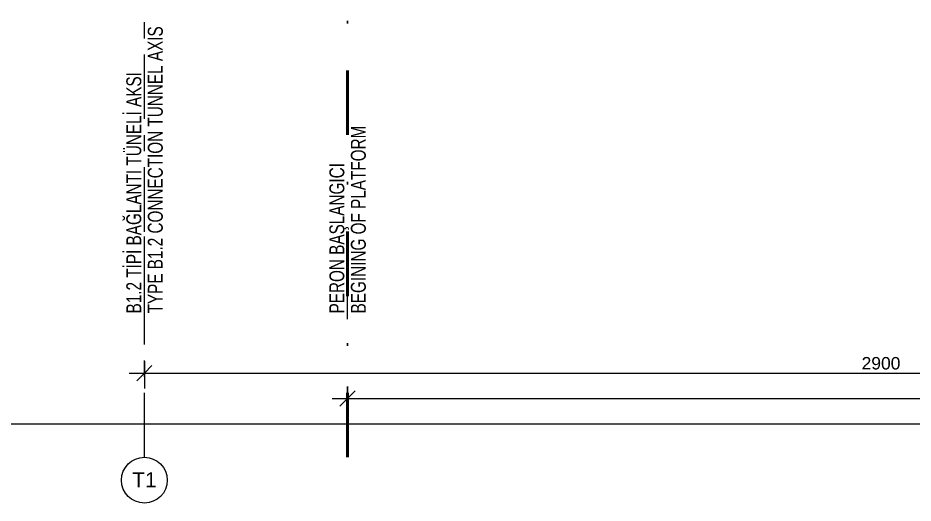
# Model space of a CAD drawing. Header units: centimetres. Extents: x -15511 to 6948, y 9649 to 14173.
# Drawn here: x -14161 to -12398, y 9649 to 10606 of the extents above; entities that cross this region are included whole.
import ezdxf

# ---------------------------------------------------------------- set-up
doc = ezdxf.new("R2010")
doc.units = ezdxf.units.CM
doc.header["$LTSCALE"] = 200
doc.linetypes.add('Dash dot', pattern=[1.5875, 0.635, -0.47625, 0, -0.47625])
doc.linetypes.add('Grid Line 1_4_', pattern=[1.11125, 0.635, -0.15875, 0.15875, -0.15875])
for name, color, linetype, lineweight in [('A-ANNO-DIMS', 211, 'Continuous', 9), ('A-ANNO-DIMS-100', 211, 'Continuous', 9), ('A-ANNO-NOTE', 131, 'Continuous', 9), ('S-GRID', 1, 'Continuous', 9), ('S-GRID-IDEN', 1, 'Continuous', 9)]:
    doc.layers.add(name, color=color, linetype=linetype, lineweight=lineweight)
doc.styles.add('Arial_1', font='arial.ttf', dxfattribs={"height": 29.505988})
doc.styles.add('Arial_3', font='arial.ttf', dxfattribs={"height": 24.588323})
doc.styles.add('Swis721 LtCn BT_2', font='swisscl.ttf', dxfattribs={"height": 29.399076})
doc.styles.add('Swis721 LtCn BT_I_1', font='swisscli.ttf', dxfattribs={"height": 29.399076})
doc.dimstyles.new('IUAS_DIMENSION_AXIS', dxfattribs={"dimscale": 30.48, "dimtxt": 25, "dimasz": 0.984252, "dimexe": 0.984252, "dimexo": 0.0625, "dimgap": 0, "dimtad": 1, "dimdec": 0, "dimzin": 0, "dimdsep": 46, "dimtxsty": 'Arial_3', "dimblk1": 'OBLIQUE', "dimblk2": 'OBLIQUE', "dimsah": 1, "dimcen": 0.09, "dimdle": 0.984252, "dimazin": 0, "dimtfac": 1, "dimtdec": 4, "dimtix": 1, "dimtmove": 0, "dimatfit": 3, "dimfxl": 0.787402, "dimfxlon": 1, "dimtvp": 1, "dimtolj": 1, "dimtzin": 0, "dimarcsym": 2})

# ---------------------------------------------------------------- blocks, each defined once
blk = doc.blocks.new('Grid - IUAS_A_GRID_HEAD_4_5MM-1313285-A')
at = {"layer": 'S-GRID-IDEN'}
blk.add_circle((-11012, 9694.6), 45.2, dxfattribs=at)
blk = doc.blocks.new('DIMBLOCK11-A')
at = {"layer": 'A-ANNO-DIMS-100', "transparency": 16777216}
for p, q in [((-13912, 9929.5), (-13912, 9875.5)), ((-13912, 9905.5), (-13912, 9929.5)), ((-11012, 9929.5), (-11012, 9875.5)), ((-11012, 9905.5), (-11012, 9929.5)), ((-13912, 9905.5), (-13897, 9920.5)), ((-11012, 9905.5), (-10997, 9920.5)), ((-13942, 9905.5), (-11012, 9905.5)), ((-13912, 9905.5), (-13927, 9890.5)), ((-11012, 9905.5), (-11027, 9890.5))]:
    blk.add_line(p, q, dxfattribs=at)
at = {"layer": 'A-ANNO-DIMS-100', "color": 0, "transparency": 16777216, "insert": (-12499.7, 9937.4), "char_height": 24.59, "width": 90.462, "attachment_point": 1, "line_spacing_factor": 0.938532, "style": 'Arial_3'}
blk.add_mtext('2900', dxfattribs=at)
blk = doc.blocks.new('_Oblique')
at = {"color": 0, "linetype": 'ByBlock', "lineweight": -2}
blk.add_line((-0.5, -0.5), (0.5, 0.5), dxfattribs=at)
blk = doc.blocks.new('DIMBLOCK16-A')
at = {"layer": 'A-ANNO-DIMS-100', "transparency": 16777216}
for p, q in [((-13512, 9879.5), (-13512, 9825.5)), ((-13512, 9855.5), (-13512, 9879.5)), ((4488.1, 9879.5), (4488.1, 9825.5)), ((4488.1, 9855.5), (4488.1, 9879.5)), ((-13542, 9855.5), (4518.1, 9855.5)), ((-13512, 9855.5), (-13527, 9840.5)), ((-13512, 9855.5), (-13497, 9870.5)), ((4488.1, 9855.5), (4473.1, 9840.5)), ((4488.1, 9855.5), (4503.1, 9870.5))]:
    blk.add_line(p, q, dxfattribs=at)
at = {"layer": 'A-ANNO-DIMS-100', "color": 0, "transparency": 16777216, "insert": (-4860.6, 9887.4), "char_height": 24.588, "width": 836.769, "attachment_point": 1, "line_spacing_factor": 0.938532, "style": 'Arial_3'}
blk.add_mtext('Net Peron Boyu-Clear Platform Length: 18000', dxfattribs=at)
blk = doc.blocks.new('DIMBLOCK17-A')
at = {"layer": 'A-ANNO-DIMS-100', "transparency": 16777216}
for p, q in [((-15052, 9829.5), (-15052, 9775.5)), ((-15052, 9805.5), (-15052, 9829.5)), ((-15052, 9805.5), (-15037, 9820.5)), ((6138, 9829.5), (6138, 9775.5)), ((6138, 9805.5), (6138, 9829.5)), ((6138, 9805.5), (6153, 9820.5)), ((-15082, 9805.5), (6168, 9805.5)), ((-15052, 9805.5), (-15067, 9790.5)), ((6138, 9805.5), (6123, 9790.5))]:
    blk.add_line(p, q, dxfattribs=at)
at = {"layer": 'A-ANNO-DIMS-100', "color": 0, "transparency": 16777216, "insert": (-4760.8, 9837.4), "char_height": 24.588, "width": 729.231, "attachment_point": 1, "line_spacing_factor": 0.938532, "style": 'Arial_3'}
blk.add_mtext('İstasyon Boyu - Station Lenghth - 21180', dxfattribs=at)
blk = doc.blocks.new('TURENG_YAZI-BUYUK - TURENG_YAZI-BUYUK-937359-A')
at = {"layer": 'A-ANNO-NOTE'}
blk.add_line((-13912, 10012), (-13912, 10175), dxfattribs=at)

msp = doc.modelspace()

# ---------------------------------------------------------------- linework, layer by layer
at = {"layer": 'S-GRID', "linetype": 'Dash dot', "lineweight": 50}
msp.add_line((-13512, 9739.9), (-13512, 12114.8), dxfattribs=at)
at = {"layer": 'S-GRID', "linetype": 'Grid Line 1_4_'}
msp.add_line((-13912, 9739.9), (-13912, 11898.6), dxfattribs=at)

# ---------------------------------------------------------------- block references
at = {"layer": 'A-ANNO-NOTE'}
for p in [(0, 0), (399.8, 0)]:
    msp.add_blockref('TURENG_YAZI-BUYUK - TURENG_YAZI-BUYUK-937359-A', p, dxfattribs=at)
at = {"layer": 'S-GRID-IDEN'}
msp.add_blockref('Grid - IUAS_A_GRID_HEAD_4_5MM-1313285-A', (-2900, 0), dxfattribs=at)

# ---------------------------------------------------------------- texts
at = {"layer": 'A-ANNO-NOTE', "char_height": 29.399, "attachment_point": 1, "rotation": 90, "line_spacing_factor": 0.971848}
for s, insert, width, style in [('TYPE B1.2 CONNECTION TUNNEL AXIS', (-13905.2, 10023.3), 657.72, 'Swis721 LtCn BT_I_1'), ('B1.2 TİPİ BAĞLANTI TÜNELİ AKSI', (-13947.5, 10023.3), 567.72, 'Swis721 LtCn BT_2'), ('BEGINING OF PLATFORM', (-13505.4, 10023.3), 430.2, 'Swis721 LtCn BT_I_1'), ('PERON BAŞLANGICI', (-13547.7, 10023.3), 346.68, 'Swis721 LtCn BT_2')]:
    msp.add_mtext(s, dxfattribs=dict(at, insert=insert, width=width, style=style))

# ---------------------------------------------------------------- dimensions: what is measured, and where the dimension line sits
at = {"layer": 'A-ANNO-DIMS'}
for base, p1, p2, override, picture, middle in [((-11012, 9905.5), (-13912, 9929.5), (-11012, 9929.5), {"dimpost": '<>', "dimfxl": 2900}, 'DIMBLOCK11-A', (-12462, 9918)), ((4488.1, 9855.5), (-13512, 9879.5), (4488.1, 9879.5), {"dimpost": 'Net Peron Boyu-Clear Platform Length:<>', "dimfxl": 18000.042835}, 'DIMBLOCK16-A', (-4512, 9871.6))]:
    dim = msp.add_linear_dim(base=base, p1=p1, p2=p2, dimstyle='IUAS_DIMENSION_AXIS', override=override, dxfattribs=at)
    dim.commit()
    dim.dimension.update_dxf_attribs({"geometry": picture, "text_midpoint": middle})
dim = msp.add_linear_dim(base=(6138, 9805.5), p1=(-15052, 9829.5), p2=(6138, 9829.5), text='İstasyon Boyu - Station Lenghth - 21180', dimstyle='IUAS_DIMENSION_AXIS', override={"dimpost": '<>', "dimfxl": 21190}, dxfattribs=at)
dim.commit()
dim.dimension.update_dxf_attribs({"geometry": 'DIMBLOCK17-A', "text_midpoint": (-4457, 9824)})

# ---------------------------------------------------------------- next in the draw order: texts
at = {"layer": 'S-GRID-IDEN', "insert": (-13912, 9710.3), "char_height": 29.51, "width": 57.24, "attachment_point": 2, "line_spacing_factor": 0.938532, "style": 'Arial_1', "bg_fill": 3, "box_fill_scale": 1.25, "bg_fill_color": 0, "bg_fill_transparency": 0}
msp.add_mtext('T1', dxfattribs=at)

doc.saveas('drawing.dxf')
